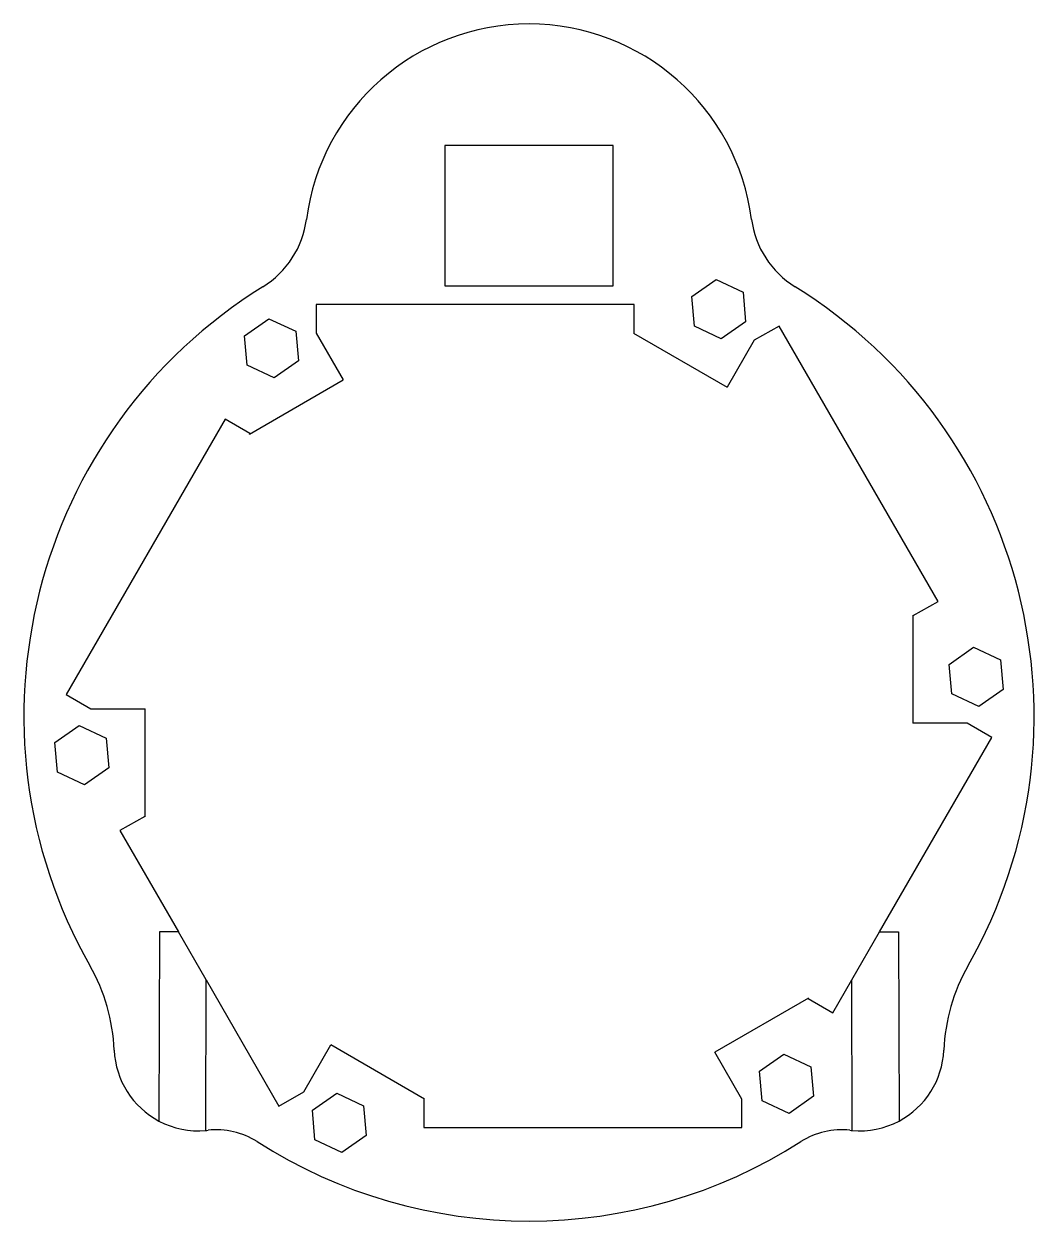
# Model space of a CAD drawing. Extents: x 94 to 202, y 41 to 169.
import ezdxf

# ---------------------------------------------------------------- set-up
doc = ezdxf.new("R2010")
doc.units = 0
doc.layers.add('View', color=7, linetype='CONTINUOUS')

msp = doc.modelspace()

# ---------------------------------------------------------------- linework, layer by layer
at = {"layer": 'View'}
for p, q in [((139.5, 156), (139.5, 141)), ((157.5, 156), (139.5, 156)), ((157.5, 141), (157.5, 156)), ((139.5, 141), (157.5, 141)), ((165.908, 139.845), (168.509, 141.666)), ((168.509, 141.666), (171.387, 140.324)), ((166.185, 136.681), (165.908, 139.845)), ((171.387, 140.324), (171.664, 137.161)), ((159.75, 139), (125.75, 139)), ((125.75, 139), (125.75, 135.95)), ((159.75, 135.95), (159.75, 139)), ((118.09, 135.661), (120.692, 137.483)), ((120.692, 137.483), (123.569, 136.141)), ((171.664, 137.161), (169.062, 135.339)), ((123.569, 136.141), (123.846, 132.977)), ((125.75, 135.95), (128.643, 130.938)), ((159.676, 135.95), (169.695, 130.165)), ((159.676, 135.95), (159.75, 135.95)), ((169.062, 135.339), (166.185, 136.681)), ((175.23, 136.702), (172.589, 135.177)), ((192.23, 107.257), (175.23, 136.702)), ((118.367, 132.498), (118.09, 135.661)), ((172.589, 135.177), (169.695, 130.165)), ((121.245, 131.156), (118.367, 132.498)), ((123.846, 132.977), (121.245, 131.156)), ((118.624, 125.154), (128.643, 130.938)), ((116.02, 126.743), (99.0199, 97.2979)), ((118.661, 125.218), (116.02, 126.743)), ((118.624, 125.154), (118.661, 125.218)), ((189.589, 105.732), (192.23, 107.257)), ((189.552, 105.796), (189.552, 94.2271)), ((189.552, 105.796), (189.589, 105.732)), ((193.439, 100.525), (196.041, 102.347)), ((196.041, 102.347), (198.919, 101.005)), ((193.716, 97.3621), (193.439, 100.525)), ((198.919, 101.005), (199.195, 97.8415)), ((99.0199, 97.2979), (101.661, 95.7729)), ((196.594, 96.0201), (193.716, 97.3621)), ((199.195, 97.8415), (196.594, 96.0201)), ((101.661, 95.7729), (107.448, 95.7729)), ((107.448, 84.2039), (107.448, 95.7729)), ((97.8047, 92.1585), (100.406, 93.9799)), ((100.406, 93.9799), (103.284, 92.6379)), ((195.339, 94.2271), (189.552, 94.2271)), ((197.98, 92.7021), (195.339, 94.2271)), ((103.284, 92.6379), (103.561, 89.4745)), ((185.976, 71.9095), (197.98, 92.7021)), ((98.0815, 88.9952), (97.8047, 92.1585)), ((100.959, 87.6532), (98.0815, 88.9952)), ((103.561, 89.4745), (100.959, 87.6532)), ((107.411, 84.2678), (104.77, 82.7428)), ((107.448, 84.2039), (107.411, 84.2678)), ((104.77, 82.7428), (111.024, 71.9095)), ((108.984, 71.914), (108.939, 51.6877)), ((111.024, 71.9095), (108.984, 71.914)), ((113.972, 66.8036), (111.024, 71.9095)), ((183.028, 66.8036), (185.976, 71.9095)), ((185.976, 71.9095), (188.016, 71.914)), ((188.016, 71.914), (188.061, 51.6877)), ((113.937, 50.6796), (113.972, 66.8036)), ((113.972, 66.8036), (121.77, 53.2979)), ((180.98, 63.2572), (183.028, 66.8036)), ((183.063, 50.6796), (183.028, 66.8036)), ((178.376, 64.8461), (168.357, 59.0616)), ((178.376, 64.8461), (178.339, 64.7822)), ((178.339, 64.7822), (180.98, 63.2572)), ((124.411, 54.8229), (127.305, 59.8345)), ((137.324, 54.05), (127.305, 59.8345)), ((171.25, 54.05), (168.357, 59.0616)), ((173.154, 57.0227), (175.755, 58.844)), ((175.755, 58.844), (178.633, 57.5021)), ((173.431, 53.8594), (173.154, 57.0227)), ((178.633, 57.5021), (178.91, 54.3387)), ((121.77, 53.2979), (124.411, 54.8229)), ((125.336, 52.8392), (127.938, 54.6606)), ((127.938, 54.6606), (130.815, 53.3186)), ((137.25, 54.05), (137.25, 51)), ((137.324, 54.05), (137.25, 54.05)), ((171.25, 51), (171.25, 54.05)), ((176.308, 52.5174), (173.431, 53.8594)), ((178.91, 54.3387), (176.308, 52.5174)), ((125.613, 49.6759), (125.336, 52.8392)), ((130.815, 53.3186), (131.092, 50.1552)), ((131.092, 50.1552), (128.491, 48.3339)), ((137.25, 51), (171.25, 51)), ((128.491, 48.3339), (125.613, 49.6759))]:
    msp.add_line(p, q, dxfattribs=at)
for centre, radius, start, end in [((148.5, 145), 24, 7.4356, 172.564), ((114.786, 149.4), 10, -58.2117, -7.4356), ((182.214, 149.4), 10, -172.564, -121.788), ((148.5, 95), 54, 121.788, -150.38), ((148.5, 95), 54, -29.6202, 58.2117), ((84.1703, 58.4256), 20, 2.4093, 29.6202), ((212.83, 58.4256), 20, 150.38, 177.591), ((113.145, 59.6447), 9, -177.591, -117.858), ((183.855, 59.6447), 9, -62.1417, -2.4093), ((113.145, 59.6447), 9, -117.858, -84.95), ((183.855, 59.6447), 9, -95.05, -62.1417), ((113.145, 59.6447), 9, -84.95, -83.3591), ((115.111, 42.7587), 8, 57.4158, 96.6409), ((181.889, 42.7587), 8, 83.3591, 122.584), ((183.855, 59.6447), 9, -96.6409, -95.05), ((148.5, 95), 54, -122.584, -57.4158)]:
    msp.add_arc(centre, radius, start, end, dxfattribs=at)

doc.saveas('drawing.dxf')
